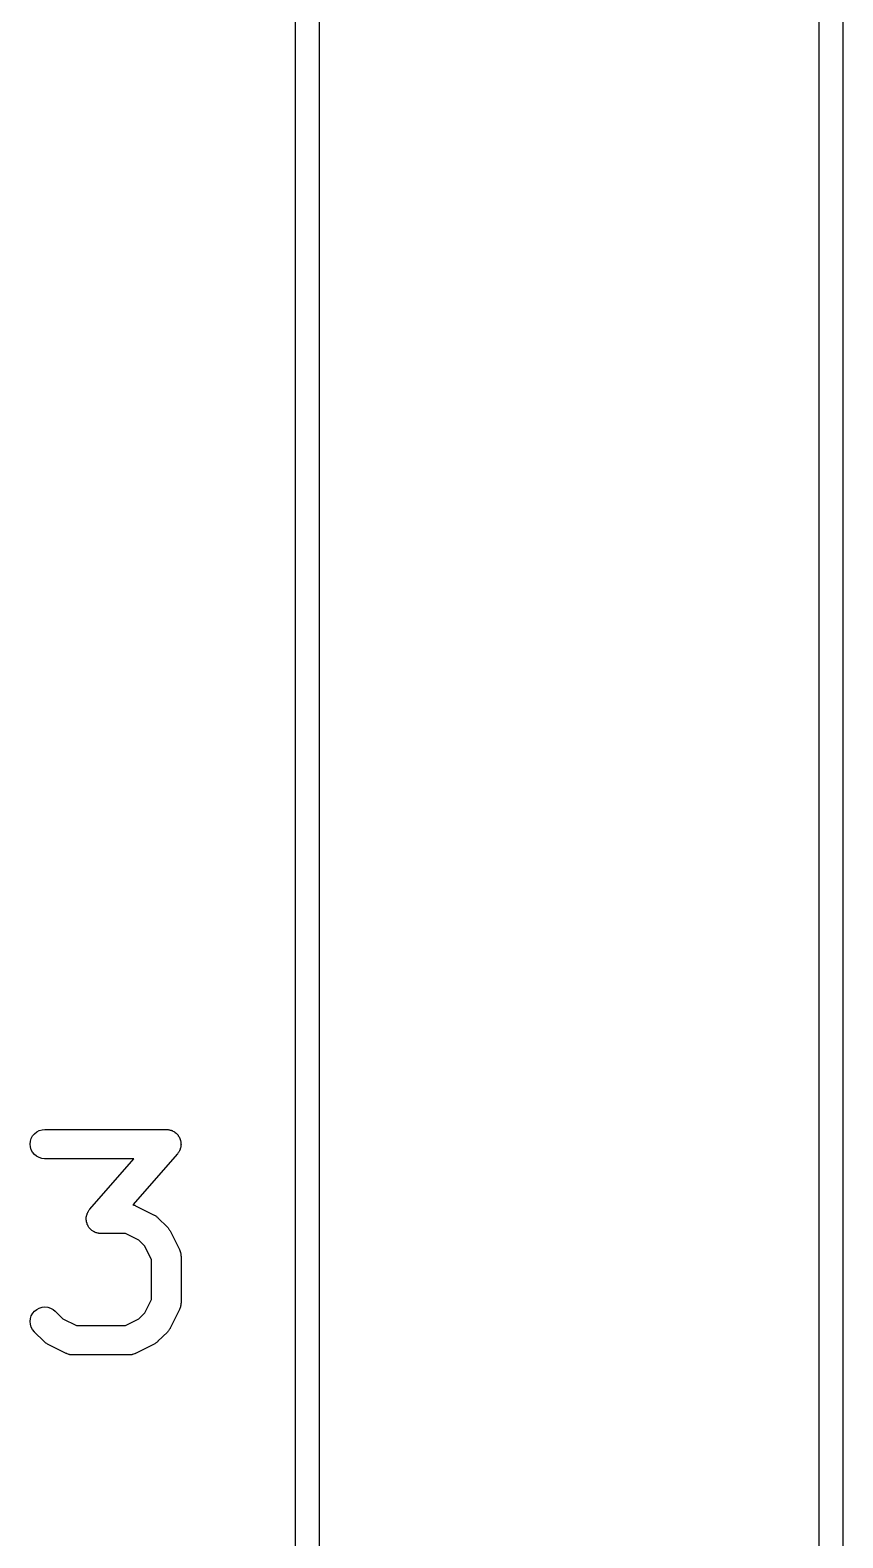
# Model space of a CAD drawing. Extents: x 5.19 to 7.89, y -5.38 to -2.27.
# Drawn here: x 6.9467 to 7.1098, y -3.1999 to -2.8973 of the extents above; entities that cross this region are included whole.
import ezdxf

# ---------------------------------------------------------------- set-up
doc = ezdxf.new("R2010")
doc.units = 0
doc.header["$MEASUREMENT"] = 0
doc.layers.add('BLACK', color=7, linetype='CONTINUOUS')

msp = doc.modelspace()

# ---------------------------------------------------------------- linework, layer by layer
at = {"layer": 'BLACK', "linetype": 'CONTINUOUS'}
for p, q in [((7, -3.5091), (7, -2.69909)), ((7.00472, -2.70134), (7.00472, -3.50685)), ((7.10512, -3.50685), (7.10512, -2.70134)), ((7.10984, -2.70134), (7.10984, -3.50685)), ((6.94678, -3.12033), (6.94695, -3.11978)), ((6.94695, -3.11978), (6.94722, -3.11927)), ((6.94722, -3.11927), (6.94759, -3.11883)), ((6.94759, -3.11883), (6.94804, -3.11846)), ((6.94804, -3.11846), (6.94855, -3.11819)), ((6.94855, -3.11819), (6.9491, -3.11802)), ((6.9491, -3.11802), (6.94967, -3.11797)), ((6.94967, -3.11797), (6.97404, -3.11797)), ((6.97404, -3.11797), (6.97409, -3.11797)), ((6.97409, -3.11797), (6.97427, -3.11799)), ((6.97427, -3.11799), (6.97445, -3.118)), ((6.97445, -3.118), (6.97455, -3.11802)), ((6.97455, -3.11802), (6.97466, -3.11803)), ((6.97466, -3.11803), (6.97483, -3.11809)), ((6.97483, -3.11809), (6.97501, -3.11813)), ((6.97501, -3.11813), (6.97511, -3.11818)), ((6.97511, -3.11818), (6.97521, -3.11821)), ((6.97521, -3.11821), (6.97537, -3.1183)), ((6.97537, -3.1183), (6.97554, -3.11837)), ((6.97554, -3.11837), (6.97562, -3.11843)), ((6.97562, -3.11843), (6.97571, -3.11848)), ((6.97571, -3.11848), (6.97585, -3.1186)), ((6.97585, -3.1186), (6.976, -3.11871)), ((6.976, -3.11871), (6.97607, -3.11879)), ((6.97607, -3.11879), (6.97615, -3.11885)), ((6.97615, -3.11885), (6.97627, -3.119)), ((6.97627, -3.119), (6.9764, -3.11913)), ((6.9764, -3.11913), (6.97645, -3.11922)), ((6.97645, -3.11922), (6.97651, -3.1193)), ((6.97651, -3.1193), (6.9766, -3.11947)), ((6.9766, -3.11947), (6.9767, -3.11963)), ((6.9767, -3.11963), (6.97673, -3.11972)), ((6.97673, -3.11972), (6.97678, -3.11981)), ((6.97678, -3.11981), (6.97683, -3.11999)), ((6.97683, -3.11999), (6.9769, -3.12017)), ((6.94672, -3.1209), (6.94678, -3.12033)), ((6.94677, -3.12147), (6.94672, -3.1209)), ((6.94693, -3.12203), (6.94677, -3.12147)), ((6.9472, -3.12254), (6.94693, -3.12203)), ((6.94756, -3.12299), (6.9472, -3.12254)), ((6.948, -3.12336), (6.94756, -3.12299)), ((6.97627, -3.12286), (6.96733, -3.13307)), ((6.97637, -3.12271), (6.97627, -3.12286)), ((6.97649, -3.12257), (6.97637, -3.12271)), ((6.97654, -3.12248), (6.97649, -3.12257)), ((6.9766, -3.1224), (6.97654, -3.12248)), ((6.97668, -3.12223), (6.9766, -3.1224)), ((6.97677, -3.12206), (6.97668, -3.12223)), ((6.9768, -3.12197), (6.97677, -3.12206)), ((6.97684, -3.12187), (6.9768, -3.12197)), ((6.97688, -3.12169), (6.97684, -3.12187)), ((6.97694, -3.12151), (6.97688, -3.12169)), ((6.9769, -3.12017), (6.97692, -3.12027)), ((6.97692, -3.12027), (6.97694, -3.12037)), ((6.97694, -3.12037), (6.97696, -3.12055)), ((6.97695, -3.12141), (6.97694, -3.12151)), ((6.97697, -3.12131), (6.97695, -3.12141)), ((6.97696, -3.12055), (6.97699, -3.12073)), ((6.97698, -3.12113), (6.97697, -3.12131)), ((6.977, -3.12094), (6.97698, -3.12113)), ((6.97699, -3.12073), (6.97699, -3.12084)), ((6.97699, -3.12084), (6.977, -3.12094)), ((6.94851, -3.12363), (6.948, -3.12336)), ((6.94906, -3.12381), (6.94851, -3.12363)), ((6.94963, -3.12387), (6.94906, -3.12381)), ((6.94967, -3.12387), (6.94963, -3.12387)), ((6.96754, -3.12387), (6.94967, -3.12387)), ((6.9587, -3.13397), (6.96754, -3.12387)), ((6.95803, -3.13532), (6.95808, -3.13515)), ((6.95808, -3.13515), (6.95813, -3.13497)), ((6.95813, -3.13497), (6.95817, -3.13487)), ((6.95817, -3.13487), (6.9582, -3.13477)), ((6.9582, -3.13477), (6.95829, -3.13461)), ((6.95829, -3.13461), (6.95836, -3.13444)), ((6.95836, -3.13444), (6.95842, -3.13436)), ((6.95842, -3.13436), (6.95847, -3.13427)), ((6.95847, -3.13427), (6.95859, -3.13412)), ((6.95859, -3.13412), (6.9587, -3.13397)), ((6.96733, -3.13307), (6.96752, -3.13314)), ((6.96752, -3.13314), (6.96771, -3.1332)), ((6.96771, -3.1332), (6.96778, -3.13325)), ((6.96778, -3.13325), (6.96787, -3.13328)), ((6.96787, -3.13328), (6.97161, -3.13515)), ((6.97161, -3.13515), (6.97165, -3.13517)), ((6.97165, -3.13517), (6.97179, -3.13526)), ((6.95797, -3.1359), (6.95799, -3.13571)), ((6.95798, -3.136), (6.95797, -3.1359)), ((6.95797, -3.1361), (6.95798, -3.136)), ((6.958, -3.13629), (6.95797, -3.1361)), ((6.95799, -3.13553), (6.95802, -3.13543)), ((6.95799, -3.13571), (6.95799, -3.13553)), ((6.95802, -3.13647), (6.958, -3.13629)), ((6.95802, -3.13543), (6.95803, -3.13532)), ((6.95805, -3.13657), (6.95802, -3.13647)), ((6.95807, -3.13667), (6.95805, -3.13657)), ((6.95813, -3.13685), (6.95807, -3.13667)), ((6.95818, -3.13702), (6.95813, -3.13685)), ((6.95823, -3.13712), (6.95818, -3.13702)), ((6.95827, -3.13721), (6.95823, -3.13712)), ((6.95836, -3.13737), (6.95827, -3.13721)), ((6.95845, -3.13754), (6.95836, -3.13737)), ((6.95851, -3.13762), (6.95845, -3.13754)), ((6.95857, -3.1377), (6.95851, -3.13762)), ((6.95869, -3.13784), (6.95857, -3.1377)), ((6.95881, -3.13798), (6.95869, -3.13784)), ((6.95889, -3.13805), (6.95881, -3.13798)), ((6.95896, -3.13813), (6.95889, -3.13805)), ((6.95911, -3.13824), (6.95896, -3.13813)), ((6.97179, -3.13526), (6.97194, -3.13534)), ((6.97194, -3.13534), (6.97203, -3.13542)), ((6.97203, -3.13542), (6.97214, -3.13548)), ((6.97214, -3.13548), (6.97225, -3.1356)), ((6.97225, -3.1356), (6.97238, -3.13571)), ((6.97238, -3.13571), (6.97426, -3.13758)), ((6.97426, -3.13758), (6.97429, -3.13761)), ((6.97429, -3.13761), (6.97439, -3.13774)), ((6.97439, -3.13774), (6.9745, -3.13786)), ((6.9745, -3.13786), (6.97457, -3.13796)), ((6.97457, -3.13796), (6.97465, -3.13806)), ((6.97465, -3.13806), (6.97472, -3.13821)), ((6.97472, -3.13821), (6.97481, -3.13835)), ((6.95925, -3.13835), (6.95911, -3.13824)), ((6.95934, -3.1384), (6.95925, -3.13835)), ((6.95943, -3.13847), (6.95934, -3.1384)), ((6.95959, -3.13854), (6.95943, -3.13847)), ((6.95976, -3.13863), (6.95959, -3.13854)), ((6.95986, -3.13866), (6.95976, -3.13863)), ((6.95995, -3.13871), (6.95986, -3.13866)), ((6.96013, -3.13875), (6.95995, -3.13871)), ((6.96031, -3.13881), (6.96013, -3.13875)), ((6.96041, -3.13882), (6.96031, -3.13881)), ((6.96051, -3.13884), (6.96041, -3.13882)), ((6.96069, -3.13885), (6.96051, -3.13884)), ((6.96088, -3.13887), (6.96069, -3.13885)), ((6.96092, -3.13887), (6.96088, -3.13887)), ((6.96585, -3.13887), (6.96092, -3.13887)), ((6.96855, -3.14022), (6.96585, -3.13887)), ((6.96974, -3.14142), (6.96855, -3.14022)), ((6.97481, -3.13835), (6.97668, -3.1421)), ((6.97109, -3.14411), (6.96974, -3.14142)), ((6.97109, -3.15209), (6.97109, -3.14411)), ((6.97668, -3.1421), (6.9767, -3.14213)), ((6.9767, -3.14213), (6.97673, -3.14222)), ((6.97673, -3.14222), (6.97677, -3.14229)), ((6.97677, -3.14229), (6.97683, -3.14249)), ((6.97683, -3.14249), (6.9769, -3.14268)), ((6.9769, -3.14268), (6.97692, -3.14276)), ((6.97692, -3.14276), (6.97694, -3.14284)), ((6.97694, -3.14284), (6.97696, -3.14305)), ((6.97696, -3.14305), (6.97699, -3.14324)), ((6.97699, -3.14324), (6.97699, -3.14333)), ((6.97699, -3.14333), (6.977, -3.14342)), ((6.977, -3.14342), (6.977, -3.15279)), ((6.96974, -3.15479), (6.97109, -3.15209)), ((6.97695, -3.15321), (6.97693, -3.15341)), ((6.97699, -3.15301), (6.97695, -3.15321)), ((6.977, -3.15283), (6.97699, -3.15292)), ((6.97699, -3.15292), (6.97699, -3.15301)), ((6.977, -3.15279), (6.977, -3.15283)), ((6.94672, -3.15651), (6.94678, -3.15594)), ((6.94678, -3.15594), (6.94695, -3.15539)), ((6.94695, -3.15539), (6.94723, -3.15488)), ((6.94723, -3.15488), (6.9476, -3.15444)), ((6.9476, -3.15444), (6.94805, -3.15408)), ((6.94805, -3.15408), (6.94856, -3.15381)), ((6.94856, -3.15381), (6.94911, -3.15364)), ((6.94911, -3.15364), (6.94968, -3.15359)), ((6.94968, -3.15359), (6.95026, -3.15365)), ((6.95026, -3.15365), (6.95081, -3.15381)), ((6.95081, -3.15381), (6.95131, -3.15409)), ((6.95131, -3.15409), (6.95176, -3.15445)), ((6.95176, -3.15445), (6.9533, -3.15599)), ((6.9533, -3.15599), (6.95599, -3.15734)), ((6.96585, -3.15734), (6.96855, -3.15599)), ((6.96855, -3.15599), (6.96974, -3.15479)), ((6.97668, -3.15411), (6.97481, -3.15786)), ((6.97672, -3.15403), (6.97668, -3.15411)), ((6.97676, -3.15395), (6.97672, -3.15403)), ((6.97682, -3.15376), (6.97676, -3.15395)), ((6.97689, -3.15357), (6.97682, -3.15376)), ((6.97691, -3.15349), (6.97689, -3.15357)), ((6.97693, -3.15341), (6.97691, -3.15349)), ((6.94677, -3.15708), (6.94672, -3.15651)), ((6.94693, -3.15764), (6.94677, -3.15708)), ((6.9472, -3.15815), (6.94693, -3.15764)), ((6.94756, -3.1586), (6.9472, -3.15815)), ((6.94758, -3.15863), (6.94756, -3.1586)), ((6.94946, -3.1605), (6.94758, -3.15863)), ((6.95599, -3.15734), (6.96585, -3.15734)), ((6.97426, -3.15863), (6.97238, -3.1605)), ((6.97436, -3.1585), (6.97426, -3.15863)), ((6.97448, -3.15838), (6.97436, -3.1585)), ((6.97454, -3.15828), (6.97448, -3.15838)), ((6.97462, -3.15818), (6.97454, -3.15828)), ((6.9747, -3.15804), (6.97462, -3.15818)), ((6.97479, -3.1579), (6.9747, -3.15804)), ((6.97481, -3.15786), (6.97479, -3.1579)), ((6.94959, -3.16061), (6.94946, -3.1605)), ((6.94971, -3.16072), (6.94959, -3.16061)), ((6.94981, -3.16079), (6.94971, -3.16072)), ((6.9499, -3.16087), (6.94981, -3.16079)), ((6.95005, -3.16095), (6.9499, -3.16087)), ((6.95019, -3.16104), (6.95005, -3.16095)), ((6.95023, -3.16106), (6.95019, -3.16104)), ((6.95398, -3.16293), (6.95023, -3.16106)), ((6.97161, -3.16106), (6.96787, -3.16293)), ((6.97176, -3.16097), (6.97161, -3.16106)), ((6.9719, -3.16089), (6.97176, -3.16097)), ((6.972, -3.16082), (6.9719, -3.16089)), ((6.9721, -3.16075), (6.972, -3.16082)), ((6.97222, -3.16064), (6.9721, -3.16075)), ((6.97235, -3.16053), (6.97222, -3.16064)), ((6.97238, -3.1605), (6.97235, -3.16053)), ((6.95406, -3.16296), (6.95398, -3.16293)), ((6.95413, -3.163), (6.95406, -3.16296)), ((6.95432, -3.16307), (6.95413, -3.163)), ((6.95451, -3.16314), (6.95432, -3.16307)), ((6.9546, -3.16315), (6.95451, -3.16314)), ((6.95468, -3.16318), (6.9546, -3.16315)), ((6.95488, -3.1632), (6.95468, -3.16318)), ((6.95508, -3.16324), (6.95488, -3.1632)), ((6.95517, -3.16323), (6.95508, -3.16324)), ((6.95525, -3.16324), (6.95517, -3.16323)), ((6.9553, -3.16324), (6.95525, -3.16324)), ((6.96654, -3.16324), (6.9553, -3.16324)), ((6.96663, -3.16323), (6.96654, -3.16324)), ((6.96672, -3.16324), (6.96663, -3.16323)), ((6.96692, -3.16321), (6.96672, -3.16324)), ((6.96712, -3.16319), (6.96692, -3.16321)), ((6.9672, -3.16316), (6.96712, -3.16319)), ((6.96729, -3.16315), (6.9672, -3.16316)), ((6.96748, -3.16308), (6.96729, -3.16315)), ((6.96767, -3.16302), (6.96748, -3.16308)), ((6.96775, -3.16298), (6.96767, -3.16302)), ((6.96783, -3.16295), (6.96775, -3.16298)), ((6.96787, -3.16293), (6.96783, -3.16295))]:
    msp.add_line(p, q, dxfattribs=at)

doc.saveas('drawing.dxf')
